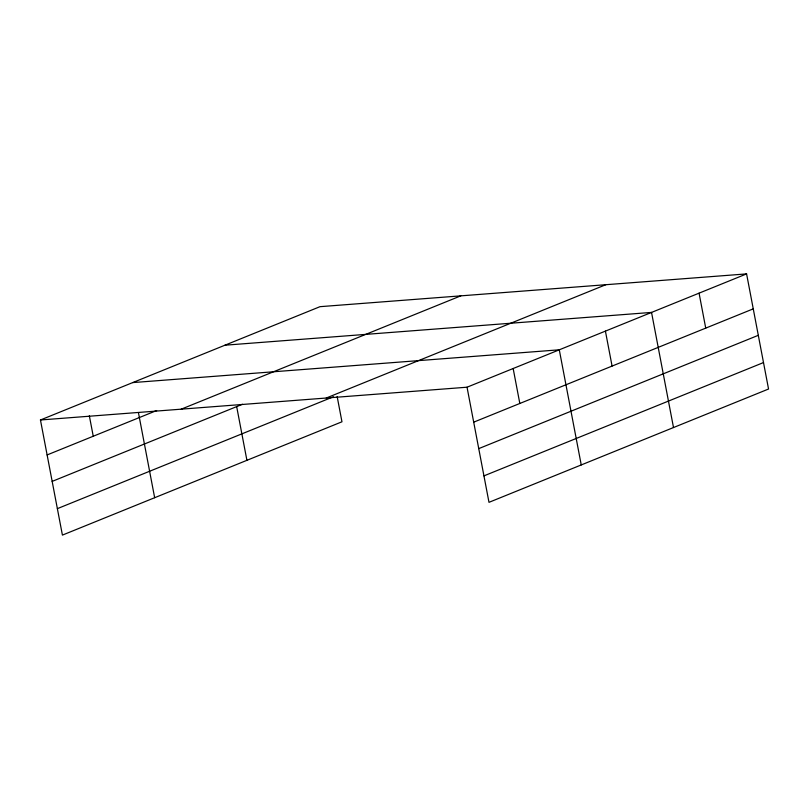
<?xml version="1.0" encoding="UTF-8"?>
<svg xmlns="http://www.w3.org/2000/svg" width="809" height="809" viewBox="0 0 809 809"><rect width="100%" height="100%" fill="white"/><g stroke="black" fill="none" stroke-linecap="round" stroke-linejoin="round"><path stroke-width="1.21" d="M337.151 396.541L341.964 421.792L62.414 535.103L40.45 419.982L320.01 306.672L746.586 273.897L768.55 389.018L488.99 502.328L467.036 387.208L746.586 273.897M47.114 454.941L156.673 410.537M181.226 409.172L460.776 295.861M52.16 481.395L242.467 404.267M326.26 398.018L605.82 284.707M57.368 508.649L333.439 396.754M473.7 422.167L753.26 308.856M478.746 448.621L758.306 335.31M483.944 475.874L763.504 362.563M224.963 345.2L651.538 312.416L673.503 427.546M132.706 382.596L559.282 349.812L581.246 464.932M40.45 419.982L467.036 387.208M699.067 293.161L705.731 328.12M605.415 331.114L612.079 366.072M513.159 368.51L519.823 403.469M236.673 406.614L246.917 460.321M138.45 412.732L154.661 497.717M89.334 415.755L93.247 436.243"/></g></svg>
